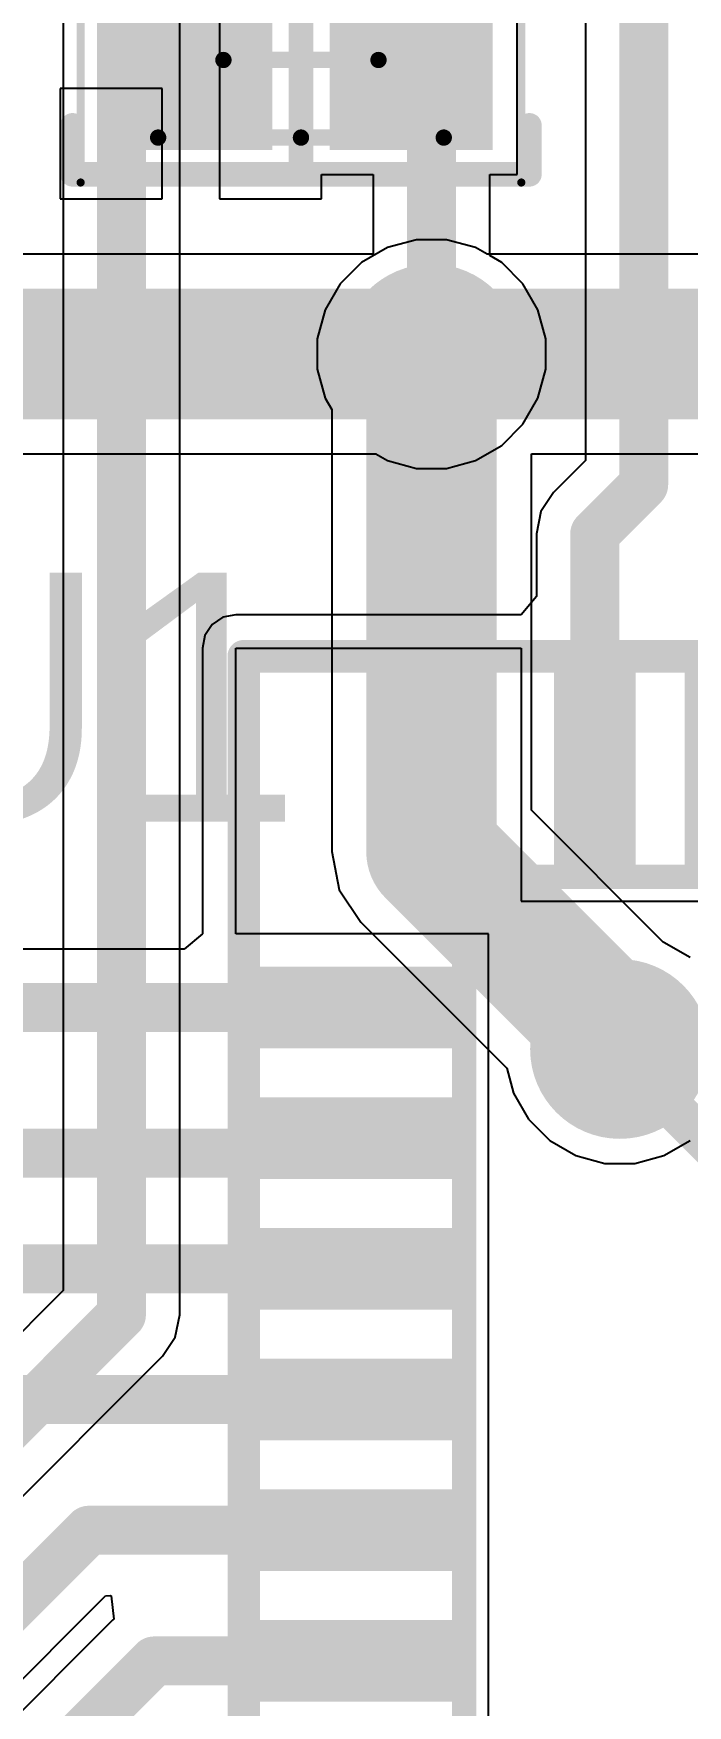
# Model space of a CAD drawing. Header units: millimetres. Extents: x 0.02 to 2.82, y 0.02 to 1.79.
# Drawn here: x 1.5359 to 1.6937, y 1.0936 to 1.4966 of the extents above; entities that cross this region are included whole.
import ezdxf

# ---------------------------------------------------------------- set-up
doc = ezdxf.new("R2010")
doc.units = ezdxf.units.MM
doc.header["$MEASUREMENT"] = 0
for name, color, linetype in [('BottomLayer', 5, 'Continuous'), ('BottomSolder', 6, 'Continuous'), ('Mechanical10', 56, 'Continuous'), ('Mechanical12', 56, 'Continuous'), ('Mechanical13', 56, 'Continuous'), ('Mechanical15', 56, 'Continuous'), ('TopLayer', 1, 'Continuous'), ('TopOverlay', 2, 'Continuous'), ('TopPaste', 8, 'Continuous'), ('TopSolder', 216, 'Continuous'), ('ViaHoleLayer', 16, 'Continuous')]:
    doc.layers.add(name, color=color, linetype=linetype)
doc.styles.add('Arial', font='arial.ttf', dxfattribs={"height": 0.2})

# ---------------------------------------------------------------- blocks, each defined once
blk = doc.blocks.new('STM________________LQFP32_5V_0_9')
at = {"layer": 'TopLayer'}
for points in [[(-0.1200787, 0.19094485), (-0.1003937, 0.19094485), (-0.1003937, 0.14370075), (-0.1200787, 0.14370075)], [(-0.0885827, 0.19094485), (-0.0688977, 0.19094485), (-0.0688977, 0.14370075), (-0.0885827, 0.14370075)], [(-0.19094485, 0.1200787), (-0.14370075, 0.1200787), (-0.14370075, 0.1003937), (-0.19094485, 0.1003937)], [(-0.19094485, 0.0885827), (-0.14370075, 0.0885827), (-0.14370075, 0.0688977), (-0.19094485, 0.0688977)], [(-0.19094485, 0.0570866), (-0.14370075, 0.0570866), (-0.14370075, 0.03740160000000001), (-0.19094485, 0.03740159999999999)], [(-0.19094485, 0.0255905), (-0.14370075, 0.02559050000000001), (-0.14370075, 0.005905500000000006), (-0.19094485, 0.005905499999999994)], [(-0.19094485, -0.005905500000000006), (-0.14370075, -0.005905499999999994), (-0.14370075, -0.0255905), (-0.19094485, -0.02559050000000001)], [(-0.19094485, -0.03740160000000001), (-0.14370075, -0.03740159999999999), (-0.14370075, -0.0570866), (-0.19094485, -0.0570866)]]:
    blk.add_hatch(color=1, dxfattribs=at).paths.add_polyline_path(points)
at = {"layer": 'TopPaste'}
for points in [[(-0.1200787, 0.19094485), (-0.1003937, 0.19094485), (-0.1003937, 0.14370075), (-0.1200787, 0.14370075)], [(-0.0885827, 0.19094485), (-0.0688977, 0.19094485), (-0.0688977, 0.14370075), (-0.0885827, 0.14370075)], [(-0.19094485, 0.1200787), (-0.14370075, 0.1200787), (-0.14370075, 0.1003937), (-0.19094485, 0.1003937)], [(-0.19094485, 0.0885827), (-0.14370075, 0.0885827), (-0.14370075, 0.0688977), (-0.19094485, 0.0688977)], [(-0.19094485, 0.0570866), (-0.14370075, 0.0570866), (-0.14370075, 0.03740160000000001), (-0.19094485, 0.03740159999999999)], [(-0.19094485, 0.0255905), (-0.14370075, 0.02559050000000001), (-0.14370075, 0.005905500000000006), (-0.19094485, 0.005905499999999994)], [(-0.19094485, -0.005905500000000006), (-0.14370075, -0.005905499999999994), (-0.14370075, -0.0255905), (-0.19094485, -0.02559050000000001)], [(-0.19094485, -0.03740160000000001), (-0.14370075, -0.03740159999999999), (-0.14370075, -0.0570866), (-0.19094485, -0.0570866)]]:
    blk.add_hatch(color=8, dxfattribs=at).paths.add_polyline_path(points)
at = {"layer": 'TopSolder'}
for points in [[(-0.1200787, 0.19094485), (-0.1003937, 0.19094485), (-0.1003937, 0.14370075), (-0.1200787, 0.14370075)], [(-0.0885827, 0.19094485), (-0.0688977, 0.19094485), (-0.0688977, 0.14370075), (-0.0885827, 0.14370075)], [(-0.19094485, 0.1200787), (-0.14370075, 0.1200787), (-0.14370075, 0.1003937), (-0.19094485, 0.1003937)], [(-0.19094485, 0.0885827), (-0.14370075, 0.0885827), (-0.14370075, 0.0688977), (-0.19094485, 0.0688977)], [(-0.19094485, 0.0570866), (-0.14370075, 0.0570866), (-0.14370075, 0.03740160000000001), (-0.19094485, 0.03740159999999999)], [(-0.19094485, 0.0255905), (-0.14370075, 0.02559050000000001), (-0.14370075, 0.005905500000000006), (-0.19094485, 0.005905499999999994)], [(-0.19094485, -0.005905500000000006), (-0.14370075, -0.005905499999999994), (-0.14370075, -0.0255905), (-0.19094485, -0.02559050000000001)], [(-0.19094485, -0.03740160000000001), (-0.14370075, -0.03740159999999999), (-0.14370075, -0.0570866), (-0.19094485, -0.0570866)]]:
    blk.add_hatch(color=216, dxfattribs=at).paths.add_polyline_path(points)
at = {"layer": 'Mechanical10', "const_width": 0.007874}
for points in [[(-0.1948819, 0.1948819), (0.1948819, 0.1948819)], [(-0.1948819, -0.1948819), (-0.1948819, 0.1948819)]]:
    blk.add_lwpolyline(points, dxfattribs=at)
at = {"layer": 'Mechanical10', "const_width": 0.003937}
blk.add_lwpolyline([(-0.1968504, 0.1948819, 1), (-0.1929134, 0.1948819, 1)], format="xyb", close=True, dxfattribs=at)
blk.add_lwpolyline([(-0.1968504, 0.1948819, 1), (-0.1929134, 0.1948819, 1)], format="xyb", close=True, dxfattribs=at)
at = {"layer": 'Mechanical12', "const_width": 0.0059055}
for points in [[(-0.1417323, 0.1417323), (0.1417323, 0.1417323)], [(-0.1417323, -0.1417323), (-0.1417323, 0.1417323)]]:
    blk.add_lwpolyline(points, dxfattribs=at)
at = {"layer": 'Mechanical12', "const_width": 0.0029527}
blk.add_lwpolyline([(-0.1432087, 0.1417323, 1), (-0.1402559, 0.1417323, 1)], format="xyb", close=True, dxfattribs=at)
blk.add_lwpolyline([(-0.1432087, 0.1417323, 1), (-0.1402559, 0.1417323, 1)], format="xyb", close=True, dxfattribs=at)
at = {"layer": 'Mechanical15', "const_width": 0.007874}
for points in [[(-0.1948819, 0.1948819), (0.1948819, 0.1948819)], [(-0.1948819, -0.1948819), (-0.1948819, 0.1948819)]]:
    blk.add_lwpolyline(points, dxfattribs=at)
at = {"layer": 'Mechanical15', "const_width": 0.003937}
blk.add_lwpolyline([(-0.1968504, 0.1948819, 1), (-0.1929134, 0.1948819, 1)], format="xyb", close=True, dxfattribs=at)
blk.add_lwpolyline([(-0.1968504, 0.1948819, 1), (-0.1929134, 0.1948819, 1)], format="xyb", close=True, dxfattribs=at)
at = {"layer": 'TopOverlay', "const_width": 0.007874}
for points in [[(-0.1417323, 0.1423228), (-0.1358268, 0.1423228)], [(-0.1417323, 0.1364173), (-0.1417323, 0.1423228)]]:
    blk.add_lwpolyline(points, dxfattribs=at)
at = {"layer": 'TopOverlay', "const_width": 0.003937}
for points in [[(-0.1437008, 0.1423228, 1), (-0.1397638, 0.1423228, 1)], [(-0.1437008, 0.1423228, 1), (-0.1397638, 0.1423228, 1)], [(-0.1377953, 0.1423228, 1), (-0.1338583, 0.1423228, 1)], [(-0.1437008, 0.1364173, 1), (-0.1397638, 0.1364173, 1)]]:
    blk.add_lwpolyline(points, format="xyb", close=True, dxfattribs=at)
blk = doc.blocks.new('CAP_0603_1608_58')
at = {"layer": 'TopLayer'}
for points in [[(-0.04429135, -0.01968505), (-0.04429135, 0.01968505), (-0.008858250000000003, 0.01968505), (-0.008858249999999996, -0.01968505)], [(0.008858250000000003, -0.01968505), (0.008858249999999996, 0.01968505), (0.04429135, 0.01968505), (0.04429135, -0.01968505)]]:
    blk.add_hatch(color=1, dxfattribs=at).paths.add_polyline_path(points)
at = {"layer": 'TopPaste'}
for points in [[(-0.04429135, -0.01968505), (-0.04429135, 0.01968505), (-0.008858250000000003, 0.01968505), (-0.008858249999999996, -0.01968505)], [(0.008858250000000003, -0.01968505), (0.008858249999999996, 0.01968505), (0.04429135, 0.01968505), (0.04429135, -0.01968505)]]:
    blk.add_hatch(color=8, dxfattribs=at).paths.add_polyline_path(points)
at = {"layer": 'TopSolder'}
for points in [[(-0.04625985, -0.02165355), (-0.04625985, 0.02165355), (-0.006889750000000003, 0.02165355), (-0.006889749999999997, -0.02165355)], [(0.006889750000000003, -0.02165355), (0.006889749999999997, 0.02165355), (0.04625985, 0.02165355), (0.04625985, -0.02165355)]]:
    blk.add_hatch(color=216, dxfattribs=at).paths.add_polyline_path(points)
at = {"layer": 'Mechanical13', "const_width": 0.003937}
for points in [[(-0.0344488, 0.0187007), (0.0344488, 0.0187007)], [(-0.0344488, -0.0187008), (-0.0344488, 0.0187007)], [(0.0344488, -0.0187008), (0.0344488, 0.0187007)], [(-0.0344488, -0.0187008), (0.0344488, -0.0187008)]]:
    blk.add_lwpolyline(points, dxfattribs=at)
at = {"layer": 'Mechanical13', "const_width": 0.0019685}
for points in [[(-0.035433, 0.0187007, 1), (-0.0334646, 0.0187007, 1)], [(-0.035433, 0.0187007, 1), (-0.0334646, 0.0187007, 1)], [(0.0334646, 0.0187007, 1), (0.035433, 0.0187007, 1)], [(0.0334646, 0.0187007, 1), (0.035433, 0.0187007, 1)], [(-0.035433, -0.0187008, 1), (-0.0334646, -0.0187008, 1)], [(-0.035433, -0.0187008, 1), (-0.0334646, -0.0187008, 1)], [(0.0334646, -0.0187008, 1), (0.035433, -0.0187008, 1)], [(0.0334646, -0.0187008, 1), (0.035433, -0.0187008, 1)]]:
    blk.add_lwpolyline(points, format="xyb", close=True, dxfattribs=at)
at = {"layer": 'Mechanical15'}
for points, const_width in [([(-0.0531496, 0.0295275), (0.0531496, 0.0295275)], 0.0019685), ([(-0.0531496, -0.0295276), (-0.0531496, 0.0295275)], 0.0019685), ([(0.0531496, -0.0295276), (0.0531496, 0.0295275)], 0.0019685), ([(0, -0.0187008), (0, 0.0187007)], 0.003937), ([(-0.0187008, 0), (0.0187008, 0)], 0.003937), ([(-0.0531496, -0.0295276), (0.0531496, -0.0295276)], 0.0019685)]:
    blk.add_lwpolyline(points, dxfattribs=dict(at, const_width=const_width))
for points, const_width in [([(-0.0536417, 0.0295275, 1), (-0.0526575, 0.0295275, 1)], 0.0009842), ([(-0.0536417, 0.0295275, 1), (-0.0526575, 0.0295275, 1)], 0.0009842), ([(0.0526575, 0.0295275, 1), (0.0536417, 0.0295275, 1)], 0.0009842), ([(0.0526575, 0.0295275, 1), (0.0536417, 0.0295275, 1)], 0.0009842), ([(-0.0009842, 0.0187007, 1), (0.0009842, 0.0187007, 1)], 0.0019685), ([(-0.019685, 0, 1), (-0.0177166, 0, 1)], 0.0019685), ([(0.0177166, 0, 1), (0.019685, 0, 1)], 0.0019685), ([(-0.0009842, -0.0187008, 1), (0.0009842, -0.0187008, 1)], 0.0019685), ([(-0.0536417, -0.0295276, 1), (-0.0526575, -0.0295276, 1)], 0.0009842), ([(-0.0536417, -0.0295276, 1), (-0.0526575, -0.0295276, 1)], 0.0009842), ([(0.0526575, -0.0295276, 1), (0.0536417, -0.0295276, 1)], 0.0009842), ([(0.0526575, -0.0295276, 1), (0.0536417, -0.0295276, 1)], 0.0009842)]:
    blk.add_lwpolyline(points, format="xyb", close=True, dxfattribs=dict(at, const_width=const_width))
at = {"layer": 'TopOverlay', "const_width": 0.0059055}
for points in [[(-0.0551181, 0.015748), (-0.0551181, 0.0275591)], [(-0.0551181, 0.0275591), (0.0551181, 0.0275591)], [(0, -0.0275591), (0, 0.0275591)], [(0.0551181, 0.015748), (0.0551181, 0.0275591)], [(-0.0551181, -0.0275591), (-0.0551181, -0.015748)], [(0.0551181, -0.0275591), (0.0551181, -0.015748)], [(-0.0551181, -0.0275591), (0.0551181, -0.0275591)]]:
    blk.add_lwpolyline(points, dxfattribs=at)
at = {"layer": 'TopOverlay', "const_width": 0.0029527}
for points in [[(-0.0565945, 0.0275591, 1), (-0.0536417, 0.0275591, 1)], [(-0.0565945, 0.0275591, 1), (-0.0536417, 0.0275591, 1)], [(-0.0014764, 0.0275591, 1), (0.0014764, 0.0275591, 1)], [(0.0536417, 0.0275591, 1), (0.0565945, 0.0275591, 1)], [(0.0536417, 0.0275591, 1), (0.0565945, 0.0275591, 1)], [(-0.0565945, 0.015748, 1), (-0.0536417, 0.015748, 1)], [(0.0536417, 0.015748, 1), (0.0565945, 0.015748, 1)], [(-0.0565945, -0.015748, 1), (-0.0536417, -0.015748, 1)], [(0.0536417, -0.015748, 1), (0.0565945, -0.015748, 1)], [(-0.0565945, -0.0275591, 1), (-0.0536417, -0.0275591, 1)], [(-0.0565945, -0.0275591, 1), (-0.0536417, -0.0275591, 1)], [(-0.0014764, -0.0275591, 1), (0.0014764, -0.0275591, 1)], [(0.0536417, -0.0275591, 1), (0.0565945, -0.0275591, 1)], [(0.0536417, -0.0275591, 1), (0.0565945, -0.0275591, 1)]]:
    blk.add_lwpolyline(points, format="xyb", close=True, dxfattribs=at)

msp = doc.modelspace()

# ---------------------------------------------------------------- hatches: boundary and pattern name
at = {"layer": 'BottomLayer'}
h = msp.add_hatch(color=5, dxfattribs=at)
edge = h.paths.add_edge_path()
edge.add_arc((1.6318897, 1.4192914), 0.019685, 0, 360)
h = msp.add_hatch(color=5, dxfattribs=at)
edge = h.paths.add_edge_path()
edge.add_arc((1.677323, 1.2518109), 0.019685, 0, 360)
at = {"layer": 'BottomSolder'}
h = msp.add_hatch(color=6, dxfattribs=at)
edge = h.paths.add_edge_path()
edge.add_arc((1.6318897, 1.4192914), 0.0216535, 0, 360)
h = msp.add_hatch(color=6, dxfattribs=at)
edge = h.paths.add_edge_path()
edge.add_arc((1.677323, 1.2518109), 0.0216535, 0, 360)
at = {"layer": 'TopLayer'}
h = msp.add_hatch(color=1, dxfattribs=at)
edge = h.paths.add_edge_path()
edge.add_arc((1.6318897, 1.4192914), 0.019685, 0, 360)
h = msp.add_hatch(color=1, dxfattribs=at)
edge = h.paths.add_edge_path()
edge.add_arc((1.677323, 1.2518109), 0.019685, 0, 360)
at = {"layer": 'TopSolder'}
h = msp.add_hatch(color=216, dxfattribs=at)
edge = h.paths.add_edge_path()
edge.add_arc((1.6318897, 1.4192914), 0.0216535, 0, 360)
h = msp.add_hatch(color=216, dxfattribs=at)
edge = h.paths.add_edge_path()
edge.add_arc((1.677323, 1.2518109), 0.0216535, 0, 360)
at = {"layer": 'ViaHoleLayer'}
h = msp.add_hatch(color=16, dxfattribs=at)
edge = h.paths.add_edge_path()
edge.add_arc((1.6318897, 1.4192914), 0.0098425, 0, 360)
h = msp.add_hatch(color=16, dxfattribs=at)
edge = h.paths.add_edge_path()
edge.add_arc((1.677323, 1.2518109), 0.0098425, 0, 360)

# ---------------------------------------------------------------- linework, layer by layer
at = {"layer": 'BottomLayer'}
for p, q in [((1.5430371, 1.5216536), (1.5430371, 1.1935684)), ((1.5711361, 1.1877489), (1.5711361, 1.5158341)), ((1.6282615, 1.4468504), (1.6212523, 1.4449723)), ((1.6355179, 1.4468504), (1.6282615, 1.4468504)), ((1.6425271, 1.4449723), (1.6355179, 1.4468504)), ((1.6212523, 1.4449723), (1.6149681, 1.4413441)), ((1.6452916, 1.4433762), (1.6425271, 1.4449723)), ((2.0337434, 1.4433762), (1.6452916, 1.4433762)), ((1.6149681, 1.4413441), (1.609837, 1.436213)), ((1.609837, 1.436213), (1.6062088, 1.4299288)), ((1.6062088, 1.4299288), (1.6043307, 1.4229196)), ((1.6043307, 1.4229196), (1.6043307, 1.4156632)), ((1.6043307, 1.4156632), (1.6062088, 1.408654)), ((1.6062088, 1.408654), (1.6078049, 1.4058895)), ((1.6078049, 1.4058895), (1.6078049, 1.2993749)), ((1.6559745, 1.3093511), (1.6559745, 1.3952066)), ((1.6559745, 1.3952066), (2.0274253, 1.3952066)), ((1.6877875, 1.2775381), (1.6559745, 1.3093511)), ((1.6078049, 1.2993749), (1.6096382, 1.290158)), ((1.6096382, 1.290158), (1.6148592, 1.2823444)), ((1.6148592, 1.2823444), (1.650036, 1.2471676)), ((1.6879604, 1.2774918), (1.6877875, 1.2775381)), ((1.6942446, 1.2738636), (1.6879604, 1.2774918)), ((1.650036, 1.2471676), (1.6516421, 1.2411735)), ((1.6516421, 1.2411735), (1.6552703, 1.2348893)), ((1.6552703, 1.2348893), (1.6604014, 1.2297582)), ((1.6604014, 1.2297582), (1.6666856, 1.22613)), ((1.6879604, 1.22613), (1.6942446, 1.2297582)), ((1.6666856, 1.22613), (1.6736948, 1.2242519)), ((1.6809512, 1.2242519), (1.6879604, 1.22613)), ((1.6736948, 1.2242519), (1.6809512, 1.2242519)), ((1.5430371, 1.1935684), (1.5076901, 1.1582214)), ((1.5700666, 1.1823724), (1.5711361, 1.1877489)), ((1.5670211, 1.1778144), (1.5700666, 1.1823724)), ((1.5255905, 1.1363838), (1.5670211, 1.1778144))]:
    msp.add_line(p, q, dxfattribs=at)
for points, const_width in [([(1.5570866, 1.1877489), (1.5570866, 1.5216536)], 0.011811), ([(1.6318897, 1.4192914), (2.0374015, 1.4192914)], 0.0314961), ([(1.6318897, 1.2993749), (1.6318897, 1.4192914)], 0.0314961), ([(1.6318897, 1.2993749), (1.677323, 1.2539416)], 0.0314961), ([(1.677323, 1.2518109), (1.677323, 1.2539416)], 0.0314961), ([(1.5078741, 1.1385364), (1.5570866, 1.1877489)], 0.011811)]:
    msp.add_lwpolyline(points, dxfattribs=dict(at, const_width=const_width))
for points, const_width in [([(1.6240157, 1.4192914, 1), (1.6397637, 1.4192914, 1)], 0.015748), ([(1.6240157, 1.4192914, 1), (1.6397637, 1.4192914, 1)], 0.015748), ([(1.6240157, 1.2993749, 1), (1.6397637, 1.2993749, 1)], 0.015748), ([(1.6240157, 1.2993749, 1), (1.6397637, 1.2993749, 1)], 0.015748), ([(1.669449, 1.2539416, 1), (1.685197, 1.2539416, 1)], 0.015748), ([(1.669449, 1.2539416, 1), (1.685197, 1.2539416, 1)], 0.015748), ([(1.669449, 1.2518109, 1), (1.685197, 1.2518109, 1)], 0.015748), ([(1.5541339, 1.1877489, 1), (1.5600393, 1.1877489, 1)], 0.0059055), ([(1.5541339, 1.1877489, 1), (1.5600393, 1.1877489, 1)], 0.0059055)]:
    msp.add_lwpolyline(points, format="xyb", close=True, dxfattribs=dict(at, const_width=const_width))
at = {"layer": 'TopLayer'}
for p, q in [((1.6690213, 1.6003936), (1.6690213, 1.3936147)), ((1.5807088, 1.523622), (1.5807088, 1.4901575)), ((1.652559, 1.4625985), (1.652559, 1.5177165)), ((1.5807088, 1.4901575), (1.5807088, 1.456693)), ((1.5669294, 1.4832678), (1.5423229, 1.4832678)), ((1.5423229, 1.4832678), (1.5423229, 1.456693)), ((1.5669294, 1.456693), (1.5669294, 1.4832678)), ((1.6053149, 1.456693), (1.6053149, 1.4625985)), ((1.6053149, 1.4625985), (1.6178402, 1.4625985)), ((1.6178402, 1.4625985), (1.6178402, 1.4433762)), ((1.6459392, 1.4430023), (1.6459392, 1.4625985)), ((1.6459392, 1.4625985), (1.652559, 1.4625985)), ((1.5423229, 1.456693), (1.5669294, 1.456693)), ((1.5807088, 1.456693), (1.6053149, 1.456693)), ((1.6178402, 1.4433762), (1.5137795, 1.4433762)), ((1.6488113, 1.4413441), (1.6459392, 1.4430023)), ((1.6539424, 1.436213), (1.6488113, 1.4413441)), ((1.6575706, 1.4299288), (1.6539424, 1.436213)), ((1.6594487, 1.4229196), (1.6575706, 1.4299288)), ((1.6594487, 1.4156632), (1.6594487, 1.4229196)), ((1.6575706, 1.408654), (1.6594487, 1.4156632)), ((1.6539424, 1.4023698), (1.6575706, 1.408654)), ((1.6488113, 1.3972387), (1.6539424, 1.4023698)), ((1.5237558, 1.3952066), (1.6184878, 1.3952066)), ((1.6184878, 1.3952066), (1.6212523, 1.3936105)), ((1.6425271, 1.3936105), (1.6488113, 1.3972387)), ((1.6212523, 1.3936105), (1.6282615, 1.3917324)), ((1.6282615, 1.3917324), (1.6355179, 1.3917324)), ((1.6355179, 1.3917324), (1.6425271, 1.3936105)), ((1.6690213, 1.3936147), (1.6613252, 1.3859186)), ((1.6613252, 1.3859186), (1.6582797, 1.3813606)), ((1.6582797, 1.3813606), (1.6572102, 1.3759841)), ((1.6572102, 1.3759841), (1.6572102, 1.3608222)), ((1.6572102, 1.3608222), (1.6535431, 1.3564536)), ((1.5789686, 1.3541022), (1.5772283, 1.3514976)), ((1.5815732, 1.3558425), (1.5789686, 1.3541022)), ((1.5846455, 1.3564536), (1.5815732, 1.3558425)), ((1.6535431, 1.3564536), (1.5846455, 1.3564536)), ((1.5772283, 1.3514976), (1.5766172, 1.3484253)), ((1.5766172, 1.3484253), (1.5766172, 1.2795277)), ((1.5846455, 1.2795276), (1.5846455, 1.3484253)), ((1.5846455, 1.3484253), (1.6535432, 1.3484253)), ((1.6535432, 1.3484253), (1.6535432, 1.2874017)), ((1.6535432, 1.2874017), (1.9094486, 1.2874017)), ((1.5766172, 1.2795277), (1.5722486, 1.2758605)), ((1.6456691, 1.2795276), (1.5846455, 1.2795276)), ((1.6456691, 1.2440946), (1.6456691, 1.2795276)), ((1.5722486, 1.2758605), (1.3543406, 1.2758605)), ((1.6456691, 1.2125986), (1.6456691, 1.2440946)), ((1.6456691, 1.1811025), (1.6456691, 1.2125986)), ((1.6456691, 1.1496064), (1.6456691, 1.1811025)), ((1.6456691, 1.1181104), (1.6456691, 1.1496064)), ((1.3965487, 0.9632939), (1.5532734, 1.1200186)), ((1.5532734, 1.1200186), (1.5544704, 1.1200888)), ((1.5544704, 1.1200888), (1.5546406, 1.1200212)), ((1.5546406, 1.1200212), (1.5552347, 1.1144046)), ((1.6456691, 1.0866143), (1.6456691, 1.1181104)), ((1.5550262, 1.1142653), (1.4408529, 1.000092)), ((1.5552347, 1.1144046), (1.5550262, 1.1142653))]:
    msp.add_line(p, q, dxfattribs=at)
for points, const_width in [([(1.6830708, 1.3877952), (1.6830708, 1.6003936)], 0.011811), ([(1.6269685, 1.4901575), (1.6269685, 1.5541338)], 0.011811), ([(1.6269685, 1.4901575), (1.6318897, 1.4852363)], 0.011811), ([(1.6318897, 1.4192914), (1.6318897, 1.4852363)], 0.011811), ([(1.5137795, 1.4192914), (1.6318897, 1.4192914)], 0.0314961), ([(1.6712597, 1.3759841), (1.6830708, 1.3877952)], 0.011811), ([(1.6712597, 1.3188977), (1.6712597, 1.3759841)], 0.011811), ([(1.3405512, 1.261811), (1.614173, 1.261811)], 0.011811), ([(1.614173, 1.261811), (1.6141731, 1.2618111)], 0.011811), ([(1.6815752, 1.2461136), (1.6815752, 1.2475587)], 0.01), ([(1.6815752, 1.2461136), (1.8473621, 1.0803267)], 0.01), ([(1.6105276, 1.2266696), (1.6141731, 1.2303151)], 0.011811), ([(1.4910933, 1.2266696), (1.6105276, 1.2266696)], 0.011811), ([(1.4625988, 1.198819), (1.6141731, 1.198819)], 0.011811), ([(1.3405512, 1.1673229), (1.6141731, 1.1673229)], 0.011811), ([(1.3866142, 0.9732284), (1.5492127, 1.1358269)], 0.011811), ([(1.5492127, 1.1358269), (1.6141731, 1.1358269)], 0.011811), ([(1.4507874, 0.9901575), (1.5649607, 1.1043308)], 0.011811), ([(1.5649607, 1.1043308), (1.6141731, 1.1043308)], 0.011811)]:
    msp.add_lwpolyline(points, dxfattribs=dict(at, const_width=const_width))
for points, const_width in [([(1.6240158, 1.4901575, 1), (1.6299212, 1.4901575, 1)], 0.0059055), ([(1.6240158, 1.4901575, 1), (1.6299212, 1.4901575, 1)], 0.0059055), ([(1.628937, 1.4852363, 1), (1.6348424, 1.4852363, 1)], 0.0059055), ([(1.628937, 1.4852363, 1), (1.6348424, 1.4852363, 1)], 0.0059055), ([(1.6240157, 1.4192914, 1), (1.6397637, 1.4192914, 1)], 0.015748), ([(1.628937, 1.4192914, 1), (1.6348424, 1.4192914, 1)], 0.0059055), ([(1.6801181, 1.3877952, 1), (1.6860235, 1.3877952, 1)], 0.0059055), ([(1.6801181, 1.3877952, 1), (1.6860235, 1.3877952, 1)], 0.0059055), ([(1.668307, 1.3759841, 1), (1.6742124, 1.3759841, 1)], 0.0059055), ([(1.668307, 1.3759841, 1), (1.6742124, 1.3759841, 1)], 0.0059055), ([(1.668307, 1.3188977, 1), (1.6742124, 1.3188977, 1)], 0.0059055), ([(1.6112203, 1.261811, 1), (1.6171257, 1.261811, 1)], 0.0059055), ([(1.6112203, 1.261811, 1), (1.6171257, 1.261811, 1)], 0.0059055), ([(1.6112204, 1.2618111, 1), (1.6171258, 1.2618111, 1)], 0.0059055), ([(1.6790752, 1.2475587, 1), (1.6840752, 1.2475587, 1)], 0.005), ([(1.6790752, 1.2461136, 1), (1.6840752, 1.2461136, 1)], 0.005), ([(1.6790752, 1.2461136, 1), (1.6840752, 1.2461136, 1)], 0.005), ([(1.6112204, 1.2303151, 1), (1.6171258, 1.2303151, 1)], 0.0059055), ([(1.6075749, 1.2266696, 1), (1.6134803, 1.2266696, 1)], 0.0059055), ([(1.6075749, 1.2266696, 1), (1.6134803, 1.2266696, 1)], 0.0059055), ([(1.6112204, 1.198819, 1), (1.6171258, 1.198819, 1)], 0.0059055), ([(1.6112204, 1.1673229, 1), (1.6171258, 1.1673229, 1)], 0.0059055), ([(1.54626, 1.1358269, 1), (1.5521654, 1.1358269, 1)], 0.0059055), ([(1.54626, 1.1358269, 1), (1.5521654, 1.1358269, 1)], 0.0059055), ([(1.6112204, 1.1358269, 1), (1.6171258, 1.1358269, 1)], 0.0059055), ([(1.562008, 1.1043308, 1), (1.5679134, 1.1043308, 1)], 0.0059055), ([(1.562008, 1.1043308, 1), (1.5679134, 1.1043308, 1)], 0.0059055), ([(1.6112204, 1.1043308, 1), (1.6171258, 1.1043308, 1)], 0.0059055)]:
    msp.add_lwpolyline(points, format="xyb", close=True, dxfattribs=dict(at, const_width=const_width))

# ---------------------------------------------------------------- block references
for name, p in [('CAP_0603_1608_58', (1.6003937, 1.4901575)), ('STM________________LQFP32_5V_0_9', (1.7814959, 1.1515749))]:
    msp.add_blockref(name, p)

# ---------------------------------------------------------------- texts
at = {"layer": 'TopOverlay', "style": 'Arial'}
msp.add_text('U1', height=0.06, dxfattribs=at).set_placement((1.4934775, 1.3066239))

doc.saveas('drawing.dxf')
